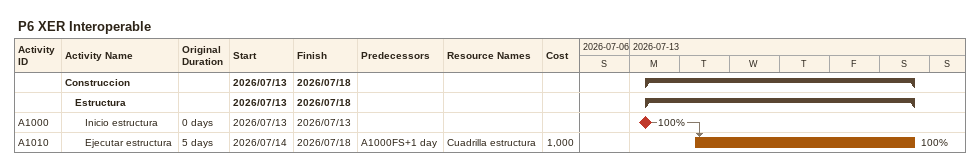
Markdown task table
P6 XER Interoperable

| ID | Level | Task | Original duration | Start | Finish | Predecessors | Resources | % complete | Cost |
|---|---|---|---|---|---|---|---|---|---|
|  | 1 | **Construccion** |  | 2026-07-13 | 2026-07-18 |  |  |  |  |
|  | 2 | **Estructura** |  | 2026-07-13 | 2026-07-18 |  |  |  |  |
| A1000 | 3 | Inicio estructura | 0d | 2026-07-13 | 2026-07-13 |  |  | 100 |  |
| A1010 | 3 | Ejecutar estructura | 5d | 2026-07-14 | 2026-07-18 | A1000FS+1d | Cuadrilla estructura | 100 | 1000 |
